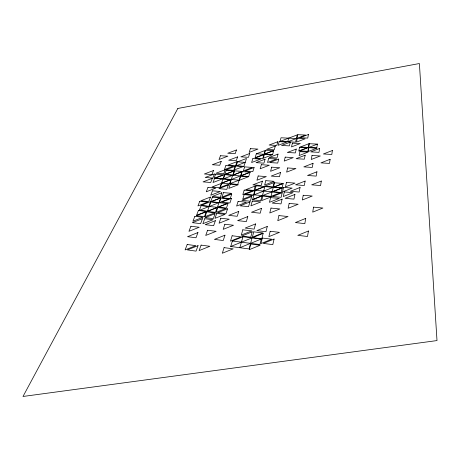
<?xml version="1.0" encoding="UTF-8"?>
<svg xmlns="http://www.w3.org/2000/svg" width="460" height="460" viewBox="0 0 460 460"><rect width="100%" height="100%" fill="white"/><g stroke="black" fill="none" stroke-linecap="round" stroke-linejoin="round"><path stroke-width="0.69" d="M317.429 144.112L299.73 150.88L307.843 151.34L309.35 143.704L317.429 144.112L316.75 147.924L308.603 147.487M288.667 138.144L287.764 141.789L296.418 138.512L281.002 137.781L280.042 141.398L295.579 142.18L297.24 134.906L280.042 141.398M232.363 241.011L242.972 236.75L261.291 239.022L259.9 244.547L232.363 241.011L230.696 246.497L249.09 248.94L252.068 237.877L230.696 246.497M270.963 196.408L273.269 187.312L253.966 194.856L270.963 196.408L280.715 192.573L255.271 190.336L252.638 199.456L281.784 188.036L264.856 186.605L255.271 190.336M262.407 195.626L264.856 186.605M242.972 236.75L239.827 247.71L261.291 239.022M264.011 154.284L265.127 150.483L256.306 153.818L255.116 157.659L264.011 154.284L256.306 153.818M231.248 179.492L240.545 175.927L224.928 174.708L223.428 178.854L241.902 171.793L237.751 184.414L229.776 183.741L232.691 175.317M236.198 165.79L237.561 161.845L246.502 158.458L243.915 166.33L236.198 165.79L245.22 162.363L237.561 161.845M229.655 183.816L231.127 179.567L221.777 183.149L220.219 187.444L229.655 183.816L221.777 183.149M207.448 211.209L210.916 201.871L227.217 203.504L207.448 211.209L199.324 210.335L201.135 205.66L217.361 207.345L219.017 202.682L199.324 210.335M229.776 183.741L239.16 180.136L223.428 178.854M330.102 159.298L329.509 163.415L320.93 162.869L330.102 159.298M332.379 150.506L331.804 154.468L323.38 153.973L332.379 150.506M321.298 181.039L320.591 185.541L311.69 184.828L321.298 181.039M313.536 207.138L312.719 212.135L322.891 208.035L313.536 207.138M308.43 231.006L307.516 236.492L297.798 235.347L308.43 231.006M316.94 171.793L316.21 176.111L307.533 175.467L316.94 171.793M319.66 148.459L318.987 152.352L310.736 151.886L319.66 148.459M305.745 218.391L304.83 223.606L295.389 222.577L305.745 218.391M313.036 163.306L312.288 167.457L303.818 166.882L313.036 163.306M312.001 155.486L311.253 159.488L320.332 155.98L312.001 155.486M303.221 195.258L302.329 199.991L312.231 196.052L303.221 195.258M305.135 181.062L304.284 185.524L295.561 184.816L305.135 181.062M308.878 147.689L308.119 151.541L317.026 148.126L308.878 147.689M300.064 187.467L299.155 192.044L290.369 191.285L300.064 187.467M309.074 143.646L308.327 147.43L300.282 146.999L309.074 143.646M305.152 155.221L304.353 159.2L296.125 158.694L305.152 155.221M308.476 134.458L307.74 138.08L299.874 137.712L308.476 134.458M294.923 194.436L293.952 199.134L285.096 198.317L294.923 194.436M299.949 151.645L299.109 155.549L308.079 152.111L299.949 151.645M289.167 203.406L288.127 208.265L298.166 204.263L289.167 203.406M299.592 147.188L298.759 151.012L307.631 147.62L299.592 147.188M296.228 149.08L295.366 152.933L287.356 152.467L296.228 149.08M297.787 134.694L296.964 138.293L305.566 135.039L297.787 134.694M274.079 239.056L272.814 244.617L263.35 243.415L274.079 239.056M297.292 138.437L296.459 142.1L305.141 138.811L297.292 138.437M282.106 199.151L281.008 203.906L272.205 203.061L282.106 199.151M278.933 215.59L277.771 220.673L288.052 216.551L278.933 215.59M284.337 191.918L283.279 196.535L293.066 192.677L284.337 191.918M286.471 182.436L285.453 186.881L295.044 183.12L286.471 182.436M287.621 167.958L286.649 172.132L295.929 168.532L287.621 167.958M282.21 192.694L281.135 197.323L272.452 196.529L282.21 192.694M283.555 187.387L282.498 191.918L292.186 188.111L283.555 187.387M283.13 183.517L282.083 187.973L273.562 187.255L283.13 183.517M282.198 187.979L281.129 192.516L272.538 191.762L282.198 187.979M292.399 143.163L291.513 146.901L300.282 143.566L292.399 143.163M270.169 231.265L268.887 236.647L279.479 232.357L270.169 231.265M290.277 142.157L289.38 145.872L281.566 145.458L290.277 142.157M285.206 157.119L284.234 161.086L293.279 157.613L285.206 157.119M267.283 226.435L265.983 231.708L256.841 230.627L267.283 226.435M271.003 208.075L269.784 212.986L279.887 208.966L271.003 208.075M280.525 172.471L279.479 176.715L271.199 176.082L280.525 172.471M263.137 233.392L261.786 238.797L252.557 237.659L263.137 233.392M262.344 238.061L260.969 243.57L271.693 239.211L262.344 238.061M274.114 182.551L272.987 186.967L264.586 186.26L274.114 182.551M270.624 197.616L269.433 202.314L279.306 198.415L270.624 197.616M274.545 182.764L273.424 187.185L282.992 183.448L274.545 182.764M278.731 159.085L277.708 163.076L269.692 162.541L278.731 159.085M278.024 154.083L277 157.981L269.089 157.487L278.024 154.083M279.157 141.657L278.173 145.337L286.873 142.042L279.157 141.657M261.522 208.305L260.222 213.193L251.482 212.278L261.522 208.305M253.765 231.846L252.327 237.199L262.896 232.938L253.765 231.846M250.786 244.059L249.28 249.659L260.113 245.255L250.786 244.059M271.676 167.17L270.572 171.292L279.795 167.739L271.676 167.17M262.901 195.971L261.648 200.617L271.463 196.754L262.901 195.971M255.564 223.922L254.161 229.114L245.203 228.062L255.564 223.922M277.794 141.755L276.799 145.435L269.123 145.026L277.794 141.755M265.828 180.659L264.638 185.018L274.137 181.32L265.828 180.659M275.275 146.073L274.252 149.822L266.524 149.385L275.275 146.073M252.195 231.846L250.74 237.193L241.672 236.066L252.195 231.846M261.993 196.006L260.734 200.646L252.212 199.835L261.993 196.006M273.625 150.805L272.579 154.635L264.776 154.163L273.625 150.805M262.395 181.159L261.176 185.518L252.931 184.828L262.395 181.159M268.657 158.545L267.553 162.501L276.586 159.045L268.657 158.545M265.058 159.217L263.919 163.173L256.053 162.65L265.058 159.217M247.802 216.591L246.353 221.605L237.613 220.627L247.802 216.591M252.27 201.135L250.907 205.85L260.808 201.957L252.27 201.135M256.151 185.8L254.869 190.233L264.448 186.501L256.151 185.8M254.874 190.457L253.564 194.977L245.226 194.212L254.874 190.457M251.672 196.575L250.32 201.204L241.908 200.393L251.672 196.575M263.902 154.663L262.763 158.539L254.995 158.044L263.902 154.663M265.472 150.27L264.362 154.071L273.211 150.713L265.472 150.27M261.349 164.697L260.164 168.751L269.307 165.243L261.349 164.697M264.414 154.37L263.287 158.24L272.216 154.842L264.414 154.37M255.26 186.018L253.966 190.452L245.709 189.721L255.26 186.018M258.175 175.973L256.939 180.228L266.317 176.6L258.175 175.973M242.811 229.81L241.276 235.089L251.775 230.874L242.811 229.81M249.941 201.934L248.555 206.661L240.062 205.804L249.941 201.934M254.092 167.509L252.845 171.591L244.939 171.005L254.092 167.509M244.156 194.632L242.748 199.203L252.488 195.396L244.156 194.632M232.133 235.761L230.477 241.132L241.086 236.871L232.133 235.761M238.769 211.399L237.251 216.292L228.712 215.361L238.769 211.399M244.214 190.106L242.817 194.586L252.465 190.837L244.214 190.106M250.033 172.356L248.739 176.519L240.787 175.904L250.033 172.356M252.845 158.608L251.614 162.53L260.607 159.108L252.845 158.608M224.089 247.63L222.324 253.236L233.168 248.848L224.089 247.63M238.107 201.388L236.618 206.074L246.497 202.204L238.107 201.388M224.957 235.186L223.238 240.528L214.423 239.39L224.957 235.186M249.699 153.502L248.463 157.326L240.862 156.843L249.699 153.502M250.401 148.655L249.182 152.392L257.951 149.086L250.401 148.655M244.668 166.882L243.346 170.936L252.494 167.44L244.668 166.882M224.854 224.244L223.175 229.356L233.513 225.245L224.854 224.244M240.649 176.077L239.269 180.285L248.601 176.697L240.649 176.077M242.236 171.603L240.879 175.731L250.119 172.189L242.236 171.603M231.466 198.352L229.931 202.963L221.708 202.147L231.466 198.352M231.742 194.062L230.23 198.593L222.082 197.811L231.742 194.062M227.579 208.788L225.981 213.595L217.609 212.692L227.579 208.788M228.028 203.366L226.446 208.07L218.172 207.213L228.028 203.366M220.76 218.236L219.069 223.215L229.264 219.19L220.76 218.236M234.22 170.982L232.806 175.082L225.049 174.478L234.22 170.982M234.634 170.85L233.226 174.949L242.431 171.43L234.634 170.85M230.31 184.063L228.821 188.399L238.303 184.742L230.31 184.063M235.094 166.336L233.697 170.349L226.015 169.78L235.094 166.336M236.992 161.661L235.629 165.6L228.011 165.065L236.992 161.661M235.756 165.91L234.37 169.924L243.472 166.457L235.756 165.91M215.395 220.656L213.647 225.67L205.195 224.67L215.395 220.656M237.601 156.877L236.262 160.73L228.723 160.23L237.601 156.877M228.321 185.006L226.809 189.353L218.862 188.646L228.321 185.006M216.7 213.457L214.987 218.327L225.072 214.366L216.7 213.457M217.781 207.598L216.102 212.353L226.061 208.455L217.781 207.598M223.497 192.613L221.915 197.093L231.564 193.355L223.497 192.613M215.067 213.704L213.342 218.58L205.022 217.637L215.067 213.704M217.189 207.581L215.498 212.336L207.27 211.45L217.189 207.581M220.691 198.001L219.069 202.578L210.973 201.767L220.691 198.001M220.846 198.041L219.224 202.624L228.982 198.829L220.846 198.041M236.474 149.971L235.146 153.697L227.746 153.243L236.474 149.971M221.864 192.751L220.271 197.231L212.255 196.46L221.864 192.751M207.575 230.264L205.718 235.457L216.148 231.317L207.575 230.264M201.089 245.117L199.117 250.602L209.852 246.295L201.089 245.117M224.526 174.656L223.019 178.796L215.297 178.169L224.526 174.656M221.415 183.39L219.857 187.686L212.008 186.996L221.415 183.39M223.06 178.917L221.53 183.137L230.88 179.549L223.06 178.917M226.234 170.28L224.756 174.352L233.927 170.855L226.234 170.28M225.233 169.723L223.75 173.782L216.108 173.19L225.233 169.723M198.047 245.64L196.046 251.125L187.352 249.906L198.047 245.64M225.866 165.606L224.405 169.585L233.473 166.146L225.866 165.606M206.764 211.876L204.97 216.689L214.998 212.767L206.764 211.876M210.582 201.67L208.863 206.293L200.807 205.459L210.582 201.67M212.359 197.219L210.668 201.756L220.392 197.99L212.359 197.219M204.729 218.742L202.894 223.692L213.066 219.69L204.729 218.742M197.944 232.57L195.994 237.78L187.53 236.687L197.944 232.57M206.264 211.813L204.47 216.625L196.276 215.705L206.264 211.813M210.456 197.058L208.754 201.589L200.778 200.79L210.456 197.058M202.475 218.701L200.623 223.64L192.355 222.663L202.475 218.701M212.445 190.796L210.783 195.212L220.363 191.515L212.445 190.796M214.63 178.313L213.032 182.499L222.347 178.94L214.63 178.313M221.231 161.356L219.748 165.249L212.302 164.726L221.231 161.356M215.619 174.185L214.044 178.302L223.272 174.783L215.619 174.185M187.203 244.496L185.104 249.929L195.799 245.663L187.203 244.496M214.4 173.972L212.819 178.077L205.217 177.456L214.4 173.972M212.324 178.319L210.709 182.505L203.05 181.855L212.324 178.319M198.404 210.502L196.552 215.268L206.523 211.376L198.404 210.502M207.966 187.433L206.281 191.774L215.774 188.129L207.966 187.433M220.489 155.721L219.017 159.511L227.855 156.187L220.489 155.721M213.509 170.528L211.933 174.57L204.401 173.978L213.509 170.528M190.929 226.245L188.945 231.311L199.243 227.251L190.929 226.245M194.844 216.355L192.935 221.225L203.032 217.275L194.844 216.355M199.743 201.33L197.938 205.919L207.713 202.136L199.743 201.33M177.836 108.462L23 396.468L437 340.572L419.388 63.532L177.836 108.462"/></g></svg>
